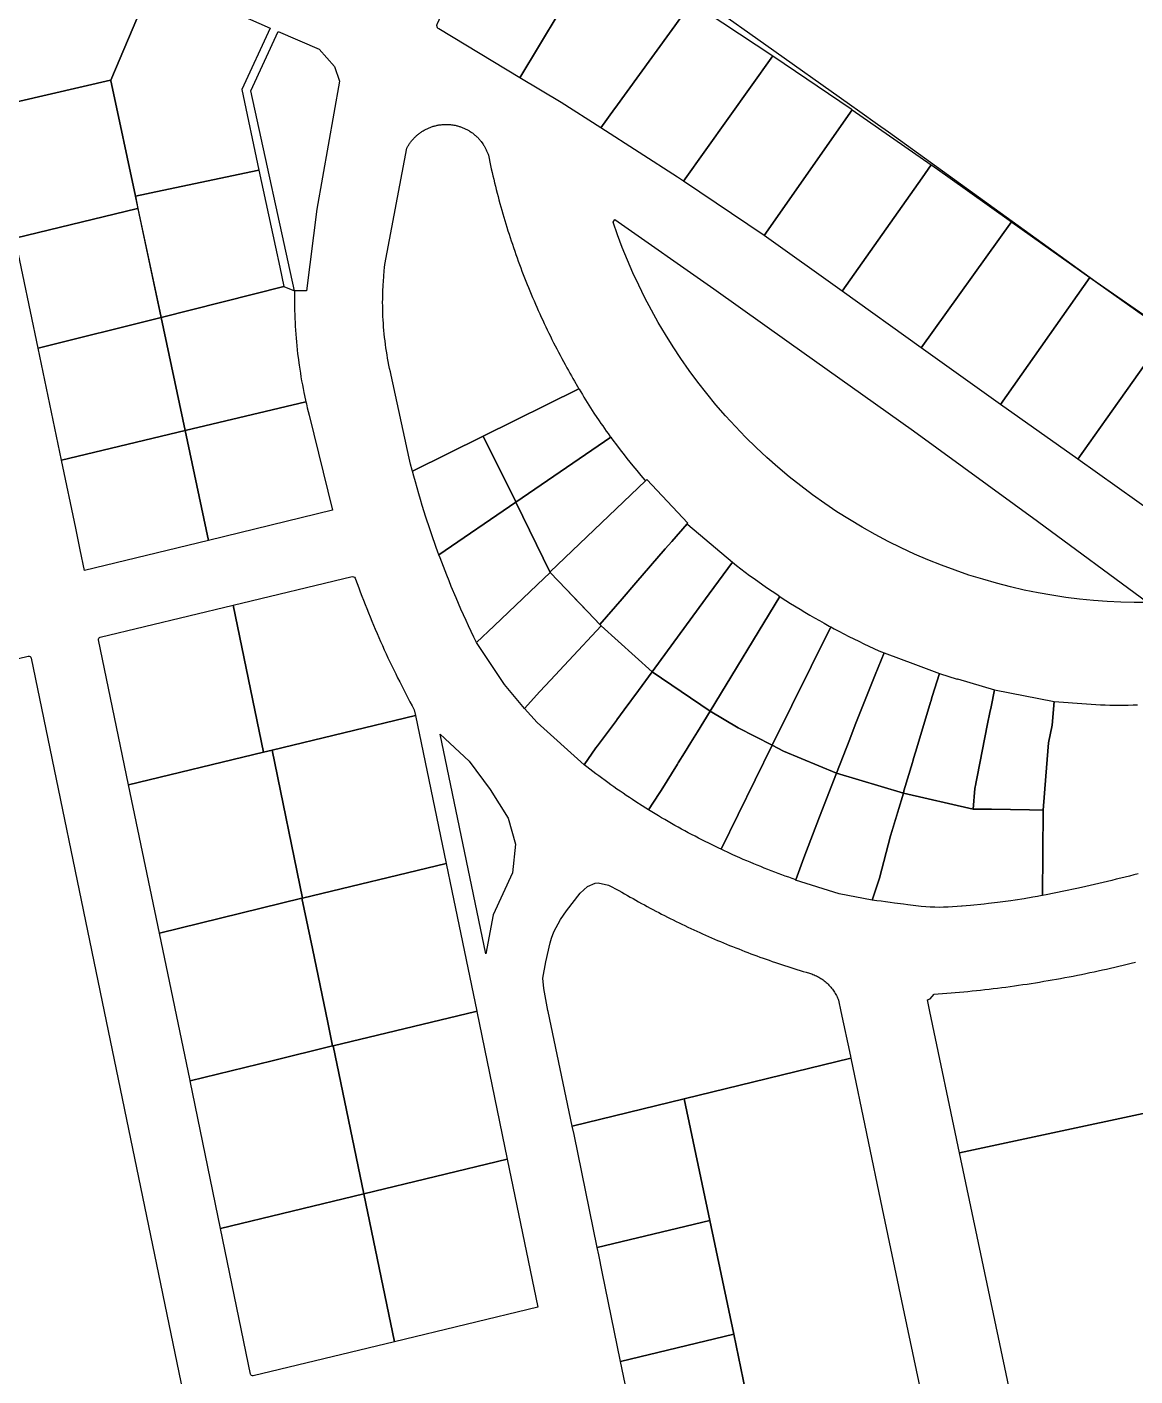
# Model space of a CAD drawing. Header units: metres. Extents: x 3 to 1005126, y 39 to 4383651.
# Drawn here: x 493376.8 to 493568.1, y 4357232.5 to 4357465.3 of the extents above; entities that cross this region are included whole.
import ezdxf

# ---------------------------------------------------------------- set-up
doc = ezdxf.new("R2010")
doc.units = ezdxf.units.M
doc.header["$MEASUREMENT"] = 0
doc.layers.add('TM_Llucmajor', color=7, linetype='Continuous')

msp = doc.modelspace()

# ---------------------------------------------------------------- linework, layer by layer
at = {"layer": 'TM_Llucmajor', "linetype": 'Continuous', "flags": 128}
for points in [[(493729.61, 4357645.42), (493746.28, 4357398.2), (493746.29, 4357398.07), (493753.15, 4357288.52), (493638.93, 4357367.57), (493638.48, 4357367.88), (493625.87, 4357376.6), (493625.47, 4357376.88), (493561.35, 4357421.26), (493525.48, 4357447.17), (493523.63, 4357448.49), (493520.56, 4357450.67), (493518.77, 4357451.94), (493504.33, 4357462.18), (493485.79, 4357475.32)], [(493398.79, 4357473.94), (493391.22, 4357456.15), (493391.21, 4357456.14), (493370.03, 4357451.22), (493363.15, 4357484.11)], [(493354.28, 4357217.98), (493341.65, 4357278.86), (493343.45, 4357279.26), (493350.24, 4357280.76), (493349.51, 4357284.06), (493342.72, 4357282.57), (493340.96, 4357282.18), (493338.22, 4357295.4), (493338.22, 4357295.4), (493328.01, 4357344.58), (493328, 4357344.72), (493328.06, 4357344.89), (493328.18, 4357345), (493328.3, 4357345.05), (493376.97, 4357356.7), (493377.16, 4357356.71), (493377.3, 4357356.65), (493377.41, 4357356.54), (493377.46, 4357356.39), (493390.09, 4357295.4), (493403.68, 4357229.74)], [(493568.59, 4357319.16), (493567.84, 4357318.97), (493567.09, 4357318.77), (493565.59, 4357318.39), (493564.84, 4357318.21), (493564.09, 4357318.02), (493563.33, 4357317.83), (493561.83, 4357317.47), (493561.07, 4357317.29), (493560.32, 4357317.12), (493558.8, 4357316.78), (493558.05, 4357316.62), (493555.77, 4357316.14), (493552.73, 4357315.54), (493552.07, 4357315.42), (493552.07, 4357315.42), (493552.22, 4357330.15), (493552.69, 4357336.02), (493553.15, 4357341.77), (493553.77, 4357344.81), (493554.12, 4357348.88), (493554.92, 4357348.82), (493555.71, 4357348.77), (493556.51, 4357348.71), (493557.3, 4357348.66), (493558.1, 4357348.6), (493558.89, 4357348.54), (493559.69, 4357348.49), (493560.49, 4357348.43), (493561.29, 4357348.38), (493562.09, 4357348.34), (493562.9, 4357348.3), (493563.7, 4357348.27), (493564.51, 4357348.25), (493565.31, 4357348.24), (493566.11, 4357348.24), (493566.91, 4357348.26), (493567.72, 4357348.29), (493568.52, 4357348.32)], [(493586.38, 4357281.41), (493537.76, 4357271), (493532.64, 4357295.4), (493532.64, 4357295.4), (493532.22, 4357297.39), (493532.71, 4357297.58), (493533.38, 4357298.4), (493534.11, 4357298.45), (493534.84, 4357298.5), (493535.57, 4357298.56), (493536.3, 4357298.61), (493537.03, 4357298.67), (493537.76, 4357298.74), (493538.49, 4357298.8), (493539.22, 4357298.87), (493539.95, 4357298.95), (493540.68, 4357299.02), (493541.41, 4357299.1), (493542.14, 4357299.18), (493542.87, 4357299.26), (493543.6, 4357299.35), (493544.33, 4357299.44), (493545.06, 4357299.53), (493545.79, 4357299.62), (493546.52, 4357299.72), (493547.24, 4357299.82), (493547.97, 4357299.92), (493548.7, 4357300.03), (493549.43, 4357300.13), (493550.15, 4357300.25), (493550.88, 4357300.36), (493551.6, 4357300.48), (493552.33, 4357300.6), (493553.05, 4357300.72), (493553.78, 4357300.84), (493554.5, 4357300.97), (493555.23, 4357301.1), (493555.95, 4357301.24), (493556.67, 4357301.37), (493557.39, 4357301.51), (493558.11, 4357301.65), (493558.83, 4357301.8), (493559.55, 4357301.95), (493560.27, 4357302.1), (493560.99, 4357302.25), (493561.71, 4357302.4), (493562.43, 4357302.56), (493563.15, 4357302.72), (493563.86, 4357302.89), (493564.58, 4357303.05), (493565.29, 4357303.22), (493566.01, 4357303.4), (493566.72, 4357303.57), (493567.43, 4357303.75), (493568.15, 4357303.93)]]:
    msp.add_lwpolyline(points, dxfattribs=at)
for points in [[(493461.88, 4357456.54), (493447.86, 4357464.97), (493447.76, 4357465.05), (493447.67, 4357465.16), (493447.64, 4357465.22), (493447.61, 4357465.29), (493447.58, 4357465.35), (493447.57, 4357465.42), (493447.55, 4357465.49), (493447.55, 4357465.56), (493447.55, 4357465.63), (493447.57, 4357465.76), (493447.62, 4357465.88), (493458.37, 4357489.37), (493469.5, 4357482.7), (493472.49, 4357480.9), (493475.46, 4357479.12), (493461.88, 4357456.54)], [(493475.82, 4357447.87), (493469.01, 4357452.25), (493461.88, 4357456.54), (493475.46, 4357479.12), (493480.1, 4357476.34), (493482.87, 4357474.68), (493489.49, 4357470.71), (493491.51, 4357469.5), (493488.61, 4357465.51), (493484.66, 4357460.04), (493478.27, 4357451.25), (493478.22, 4357451.18), (493475.82, 4357447.87)], [(493398.79, 4357473.94), (493418.78, 4357465.1), (493413.85, 4357454.49), (493416.82, 4357440.62), (493400.1, 4357437.07), (493395.48, 4357436.09), (493394.04, 4357442.86), (493392.73, 4357449.03), (493391.25, 4357455.99), (493391.22, 4357456.15), (493398.79, 4357473.94)], [(493490.1, 4357438.67), (493489.07, 4357439.36), (493475.82, 4357447.87), (493478.22, 4357451.18), (493478.27, 4357451.25), (493484.66, 4357460.04), (493488.61, 4357465.51), (493491.51, 4357469.5), (493496.88, 4357466), (493505.54, 4357460.35), (493490.1, 4357438.67)], [(493422.97, 4357419.74), (493415.43, 4357454.31), (493420.16, 4357464.51), (493427.23, 4357461.47), (493429.85, 4357458.5), (493430.74, 4357455.93), (493426.79, 4357433.84), (493425, 4357419.74), (493422.97, 4357419.74)], [(493504.05, 4357429.33), (493490.1, 4357438.67), (493505.54, 4357460.35), (493519.05, 4357451.15), (493519.25, 4357451.01), (493504.05, 4357429.33)], [(493395.48, 4357436.09), (493395.93, 4357433.99), (493395.86, 4357433.97), (493374.71, 4357428.86), (493374.31, 4357430.77), (493373.37, 4357435.26), (493370.05, 4357451.12), (493370.03, 4357451.22), (493391.21, 4357456.14), (493391.22, 4357456.15), (493391.25, 4357455.99), (493392.73, 4357449.03), (493394.04, 4357442.86), (493395.48, 4357436.09)], [(493517.52, 4357419.69), (493504.05, 4357429.33), (493519.25, 4357451.01), (493532.89, 4357441.54), (493531.31, 4357439.29), (493517.52, 4357419.69)], [(493443.32, 4357388.62), (493443.26, 4357388.84), (493442.99, 4357389.86), (493442.73, 4357390.89), (493439.64, 4357405.19), (493439.51, 4357405.78), (493439.38, 4357406.36), (493439.26, 4357406.95), (493439.14, 4357407.55), (493439.03, 4357408.14), (493438.93, 4357408.73), (493438.83, 4357409.33), (493438.74, 4357409.93), (493438.66, 4357410.52), (493438.58, 4357411.12), (493438.51, 4357411.72), (493438.45, 4357412.33), (493438.39, 4357412.93), (493438.34, 4357413.53), (493438.3, 4357414.14), (493438.26, 4357414.74), (493438.23, 4357415.34), (493438.21, 4357415.95), (493438.19, 4357416.55), (493438.18, 4357417.16), (493438.17, 4357417.76), (493438.18, 4357418.37), (493438.19, 4357418.97), (493438.2, 4357419.58), (493438.26, 4357420.78), (493438.29, 4357421.39), (493438.44, 4357423.19), (493438.5, 4357423.79), (493438.56, 4357424.31), (493442.34, 4357444.39), (493442.4, 4357444.51), (493442.47, 4357444.62), (493442.54, 4357444.74), (493442.61, 4357444.85), (493442.68, 4357444.97), (493442.75, 4357445.08), (493442.83, 4357445.2), (493442.91, 4357445.31), (493442.99, 4357445.42), (493443.07, 4357445.53), (493443.16, 4357445.64), (493443.25, 4357445.74), (493443.34, 4357445.85), (493443.43, 4357445.96), (493443.53, 4357446.06), (493443.62, 4357446.16), (493443.72, 4357446.26), (493443.82, 4357446.36), (493443.93, 4357446.46), (493444.03, 4357446.55), (493444.14, 4357446.65), (493444.25, 4357446.74), (493444.36, 4357446.83), (493444.48, 4357446.92), (493444.59, 4357447), (493444.71, 4357447.09), (493444.83, 4357447.17), (493444.95, 4357447.25), (493445.07, 4357447.33), (493445.19, 4357447.4), (493445.32, 4357447.48), (493445.44, 4357447.55), (493445.57, 4357447.61), (493445.7, 4357447.68), (493445.83, 4357447.74), (493445.96, 4357447.8), (493446.09, 4357447.86), (493446.22, 4357447.92), (493446.36, 4357447.97), (493446.49, 4357448.02), (493446.63, 4357448.07), (493446.76, 4357448.12), (493446.9, 4357448.16), (493447.04, 4357448.2), (493447.17, 4357448.24), (493447.31, 4357448.27), (493447.45, 4357448.3), (493447.59, 4357448.33), (493447.73, 4357448.36), (493447.87, 4357448.39), (493448, 4357448.41), (493448.14, 4357448.43), (493448.28, 4357448.44), (493448.42, 4357448.46), (493448.56, 4357448.47), (493448.69, 4357448.48), (493448.83, 4357448.48), (493448.97, 4357448.49), (493449.1, 4357448.49), (493449.24, 4357448.49), (493449.37, 4357448.49), (493449.51, 4357448.48), (493449.64, 4357448.47), (493449.77, 4357448.46), (493449.91, 4357448.45), (493450.04, 4357448.44), (493450.17, 4357448.42), (493450.31, 4357448.4), (493450.44, 4357448.38), (493450.57, 4357448.35), (493450.71, 4357448.33), (493450.84, 4357448.3), (493450.98, 4357448.26), (493451.11, 4357448.23), (493451.24, 4357448.19), (493451.38, 4357448.15), (493451.51, 4357448.11), (493451.64, 4357448.07), (493451.78, 4357448.02), (493451.91, 4357447.97), (493452.04, 4357447.92), (493452.17, 4357447.86), (493452.3, 4357447.8), (493452.43, 4357447.74), (493452.56, 4357447.68), (493452.68, 4357447.62), (493452.81, 4357447.55), (493452.94, 4357447.48), (493453.06, 4357447.41), (493453.18, 4357447.33), (493453.31, 4357447.25), (493453.43, 4357447.17), (493453.54, 4357447.09), (493453.66, 4357447.01), (493453.78, 4357446.92), (493453.89, 4357446.83), (493454, 4357446.74), (493454.11, 4357446.65), (493454.22, 4357446.55), (493454.33, 4357446.46), (493454.44, 4357446.36), (493454.54, 4357446.26), (493454.64, 4357446.16), (493454.74, 4357446.05), (493454.84, 4357445.95), (493454.93, 4357445.84), (493455.02, 4357445.73), (493455.11, 4357445.62), (493455.2, 4357445.51), (493455.29, 4357445.39), (493455.37, 4357445.28), (493455.45, 4357445.16), (493455.53, 4357445.05), (493455.61, 4357444.93), (493455.68, 4357444.81), (493455.75, 4357444.69), (493455.82, 4357444.57), (493455.89, 4357444.45), (493455.95, 4357444.32), (493456.01, 4357444.2), (493456.07, 4357444.08), (493456.13, 4357443.95), (493456.18, 4357443.83), (493456.24, 4357443.7), (493456.29, 4357443.58), (493456.33, 4357443.45), (493456.38, 4357443.33), (493456.42, 4357443.2), (493456.54, 4357442.6), (493456.67, 4357442), (493456.8, 4357441.4), (493456.93, 4357440.8), (493457.07, 4357440.21), (493457.21, 4357439.61), (493457.35, 4357439.01), (493457.49, 4357438.42), (493457.64, 4357437.82), (493457.79, 4357437.23), (493457.94, 4357436.63), (493458.09, 4357436.04), (493458.25, 4357435.45), (493458.41, 4357434.85), (493458.58, 4357434.26), (493458.74, 4357433.67), (493458.91, 4357433.08), (493459.09, 4357432.49), (493459.26, 4357431.9), (493459.44, 4357431.32), (493459.62, 4357430.73), (493459.8, 4357430.14), (493459.99, 4357429.56), (493460.18, 4357428.97), (493460.37, 4357428.39), (493460.57, 4357427.8), (493460.77, 4357427.22), (493460.97, 4357426.64), (493461.17, 4357426.06), (493461.38, 4357425.48), (493461.58, 4357424.9), (493461.8, 4357424.33), (493462.01, 4357423.75), (493462.23, 4357423.17), (493462.45, 4357422.6), (493462.67, 4357422.03), (493462.9, 4357421.46), (493463.13, 4357420.88), (493463.36, 4357420.32), (493463.59, 4357419.75), (493463.83, 4357419.18), (493464.07, 4357418.61), (493464.31, 4357418.05), (493464.55, 4357417.48), (493464.8, 4357416.92), (493465.05, 4357416.36), (493465.3, 4357415.8), (493465.56, 4357415.24), (493465.81, 4357414.68), (493466.07, 4357414.13), (493466.34, 4357413.57), (493466.6, 4357413.02), (493466.87, 4357412.47), (493467.14, 4357411.92), (493467.41, 4357411.37), (493467.69, 4357410.82), (493467.97, 4357410.28), (493468.25, 4357409.73), (493468.53, 4357409.19), (493468.82, 4357408.65), (493469.11, 4357408.11), (493469.4, 4357407.57), (493469.69, 4357407.03), (493469.99, 4357406.5), (493470.25, 4357406.03), (493470.5, 4357405.56), (493470.76, 4357405.1), (493471.03, 4357404.63), (493471.29, 4357404.16), (493471.83, 4357403.24), (493472.05, 4357402.86), (493455.5, 4357394.66), (493443.32, 4357388.62)], [(493399.93, 4357415.19), (493395.48, 4357436.09), (493400.1, 4357437.07), (493416.82, 4357440.62), (493419.68, 4357427.3), (493420.41, 4357423.87), (493421.13, 4357420.49), (493399.93, 4357415.19)], [(493531.14, 4357409.91), (493517.52, 4357419.69), (493531.31, 4357439.29), (493532.89, 4357441.54), (493533.01, 4357441.46), (493535.73, 4357439.52), (493546.72, 4357431.68), (493531.14, 4357409.91)], [(493395.93, 4357433.99), (493399.93, 4357415.19), (493378.69, 4357409.85), (493374.71, 4357428.86), (493395.86, 4357433.97), (493395.93, 4357433.99)], [(493478.26, 4357432.08), (493495.34, 4357420.14), (493508.38, 4357410.87), (493529.83, 4357395.61), (493551.22, 4357380), (493570.26, 4357365.95), (493567.94, 4357365.96), (493565.6, 4357366.02), (493563.25, 4357366.14), (493560.88, 4357366.32), (493558.51, 4357366.56), (493556.12, 4357366.86), (493553.73, 4357367.22), (493551.34, 4357367.64), (493548.94, 4357368.13), (493546.55, 4357368.68), (493544.15, 4357369.3), (493541.77, 4357369.98), (493539.39, 4357370.72), (493537.02, 4357371.53), (493534.66, 4357372.4), (493532.32, 4357373.34), (493530, 4357374.34), (493527.7, 4357375.41), (493525.43, 4357376.53), (493523.18, 4357377.72), (493520.96, 4357378.97), (493518.77, 4357380.28), (493516.61, 4357381.65), (493514.49, 4357383.08), (493512.41, 4357384.56), (493510.37, 4357386.09), (493508.37, 4357387.68), (493506.41, 4357389.32), (493504.5, 4357391.01), (493502.64, 4357392.75), (493500.83, 4357394.53), (493499.08, 4357396.35), (493497.37, 4357398.22), (493495.72, 4357400.12), (493494.12, 4357402.06), (493492.58, 4357404.03), (493491.1, 4357406.04), (493489.68, 4357408.07), (493488.31, 4357410.13), (493487, 4357412.21), (493485.76, 4357414.32), (493484.57, 4357416.44), (493483.45, 4357418.58), (493482.38, 4357420.74), (493481.38, 4357422.9), (493480.44, 4357425.08), (493479.55, 4357427.26), (493478.73, 4357429.45), (493477.96, 4357431.64), (493478.26, 4357432.08)], [(493544.87, 4357400.16), (493531.14, 4357409.91), (493546.72, 4357431.68), (493546.81, 4357431.62), (493560.28, 4357422.09), (493544.87, 4357400.16)], [(493558.17, 4357390.7), (493544.87, 4357400.16), (493560.28, 4357422.09), (493573.7, 4357412.59), (493568.83, 4357405.72), (493563.08, 4357397.62), (493558.17, 4357390.7)], [(493404.08, 4357395.64), (493399.93, 4357415.19), (493421.13, 4357420.49), (493422.97, 4357419.74), (493422.96, 4357419.06), (493422.96, 4357417.04), (493422.97, 4357416.36), (493422.99, 4357415.68), (493423.01, 4357415.01), (493423.04, 4357414.33), (493423.08, 4357413.65), (493423.12, 4357412.98), (493423.22, 4357411.62), (493423.28, 4357410.95), (493423.34, 4357410.27), (493423.41, 4357409.6), (493423.49, 4357408.92), (493423.57, 4357408.25), (493423.75, 4357406.91), (493423.85, 4357406.23), (493423.96, 4357405.56), (493424.07, 4357404.9), (493424.18, 4357404.23), (493424.31, 4357403.56), (493424.43, 4357402.9), (493424.57, 4357402.23), (493424.85, 4357400.91), (493424.92, 4357400.62), (493404.08, 4357395.64)], [(493382.73, 4357390.53), (493378.69, 4357409.85), (493399.93, 4357415.19), (493404.08, 4357395.64), (493382.73, 4357390.53)], [(493571.78, 4357381.04), (493558.17, 4357390.7), (493563.08, 4357397.62), (493568.83, 4357405.72), (493573.7, 4357412.59), (493577, 4357410.23), (493587.16, 4357402.99), (493579.34, 4357391.82), (493575.48, 4357386.32), (493571.78, 4357381.04)], [(493461.19, 4357383.29), (493461.11, 4357383.44), (493455.5, 4357394.66), (493472.05, 4357402.86), (493472.1, 4357402.78), (493472.38, 4357402.31), (493472.65, 4357401.86), (493472.93, 4357401.4), (493473.22, 4357400.94), (493473.5, 4357400.48), (493474.37, 4357399.13), (493474.66, 4357398.68), (493475.56, 4357397.33), (493475.86, 4357396.89), (493476.17, 4357396.44), (493476.79, 4357395.56), (493477.1, 4357395.12), (493477.41, 4357394.69), (493477.55, 4357394.5), (493461.19, 4357383.29)], [(493408.11, 4357376.7), (493404.08, 4357395.64), (493424.92, 4357400.62), (493425, 4357400.25), (493425.16, 4357399.59), (493425.32, 4357398.94), (493425.49, 4357398.28), (493429.49, 4357381.9), (493408.11, 4357376.7)], [(493385.19, 4357378.78), (493382.73, 4357390.53), (493404.08, 4357395.64), (493408.11, 4357376.7), (493386.72, 4357371.49), (493385.97, 4357375.09), (493385.19, 4357378.78)], [(493447.9, 4357374.18), (493447.72, 4357374.67), (493447.36, 4357375.67), (493446.66, 4357377.67), (493446.31, 4357378.68), (493445.65, 4357380.7), (493445.01, 4357382.72), (493444.7, 4357383.74), (493444.4, 4357384.75), (493443.82, 4357386.79), (493443.54, 4357387.81), (493443.32, 4357388.62), (493455.5, 4357394.66), (493461.11, 4357383.44), (493461.19, 4357383.29), (493447.9, 4357374.18)], [(493467.17, 4357371.22), (493467.12, 4357371.18), (493461.19, 4357383.29), (493477.55, 4357394.5), (493477.73, 4357394.25), (493478.69, 4357392.96), (493479.35, 4357392.1), (493479.68, 4357391.67), (493480.34, 4357390.83), (493481.36, 4357389.57), (493481.7, 4357389.16), (493482.04, 4357388.74), (493482.74, 4357387.92), (493483.09, 4357387.52), (493483.44, 4357387.11), (493483.55, 4357386.99), (493467.11, 4357371.28), (493467.17, 4357371.22)], [(493483.55, 4357386.99), (493483.77, 4357387.21), (493490.84, 4357379.69), (493490.73, 4357379.56), (493488.1, 4357376.53), (493486.97, 4357375.24), (493481.88, 4357369.38), (493479.5, 4357366.63), (493475.64, 4357362.2), (493473.57, 4357364.38), (493471.89, 4357366.15), (493469.86, 4357368.28), (493467.12, 4357371.18), (493467.17, 4357371.22), (493467.11, 4357371.28), (493483.55, 4357386.99)], [(493454.38, 4357359.06), (493453.92, 4357360.01), (493453.46, 4357360.97), (493453.01, 4357361.93), (493452.57, 4357362.89), (493451.69, 4357364.83), (493450.85, 4357366.77), (493450.03, 4357368.73), (493449.63, 4357369.71), (493449.23, 4357370.7), (493448.09, 4357373.67), (493447.9, 4357374.18), (493461.19, 4357383.29), (493467.12, 4357371.18), (493464.84, 4357369.01), (493457.4, 4357361.93), (493454.38, 4357359.06)], [(493490.85, 4357379.44), (493498.56, 4357372.92), (493494.57, 4357367.49), (493487.34, 4357357.61), (493484.7, 4357354.02), (493475.88, 4357361.94), (493475.73, 4357362.1), (493475.64, 4357362.2), (493479.5, 4357366.63), (493481.88, 4357369.38), (493486.97, 4357375.24), (493488.1, 4357376.53), (493490.73, 4357379.56), (493490.85, 4357379.44)], [(493494.71, 4357347.2), (493484.7, 4357354.02), (493487.34, 4357357.61), (493494.57, 4357367.49), (493498.56, 4357372.92), (493499.29, 4357372.35), (493500.03, 4357371.78), (493500.78, 4357371.21), (493501.53, 4357370.65), (493502.29, 4357370.1), (493503.83, 4357369), (493504.61, 4357368.46), (493505.4, 4357367.92), (493506.2, 4357367.39), (493506.74, 4357367.03), (493494.71, 4357347.2)], [(493462.67, 4357347.69), (493459.22, 4357351.83), (493454.38, 4357359.06), (493457.4, 4357361.93), (493464.84, 4357369.01), (493467.12, 4357371.18), (493469.86, 4357368.28), (493473.57, 4357364.38), (493475.73, 4357362.1), (493475.88, 4357361.94), (493470.32, 4357355.99), (493467.14, 4357352.59), (493465.31, 4357350.63), (493462.67, 4357347.69)], [(493417.61, 4357340.14), (493412.36, 4357365.5), (493432.91, 4357370.45), (493433.15, 4357370.43), (493433.32, 4357370.34), (493433.45, 4357370.17), (493433.51, 4357369.98), (493433.77, 4357369.26), (493434.04, 4357368.53), (493434.31, 4357367.81), (493434.58, 4357367.09), (493434.86, 4357366.37), (493435.14, 4357365.65), (493435.42, 4357364.93), (493435.71, 4357364.21), (493436, 4357363.5), (493436.29, 4357362.78), (493436.59, 4357362.07), (493436.89, 4357361.36), (493437.2, 4357360.65), (493437.5, 4357359.94), (493437.81, 4357359.24), (493438.13, 4357358.53), (493438.45, 4357357.83), (493438.77, 4357357.13), (493439.09, 4357356.42), (493439.42, 4357355.73), (493439.75, 4357355.03), (493440.09, 4357354.33), (493440.42, 4357353.64), (493440.76, 4357352.95), (493441.11, 4357352.26), (493441.46, 4357351.57), (493441.81, 4357350.88), (493442.16, 4357350.19), (493442.52, 4357349.51), (493442.88, 4357348.83), (493443.24, 4357348.15), (493443.61, 4357347.47), (493443.82, 4357346.47), (493419.08, 4357340.5), (493417.61, 4357340.14)], [(493505.45, 4357341.34), (493499.58, 4357344.35), (493494.71, 4357347.2), (493506.74, 4357367.03), (493506.99, 4357366.86), (493507.8, 4357366.34), (493508.61, 4357365.83), (493510.25, 4357364.81), (493511.07, 4357364.32), (493511.9, 4357363.82), (493512.73, 4357363.34), (493513.57, 4357362.86), (493514.41, 4357362.39), (493515.26, 4357361.92), (493515.53, 4357361.78), (493505.45, 4357341.34)], [(493394.31, 4357334.51), (493389.13, 4357359.51), (493389.13, 4357359.67), (493389.18, 4357359.82), (493389.28, 4357359.92), (493389.43, 4357359.98), (493412.36, 4357365.5), (493417.61, 4357340.14), (493394.31, 4357334.51)], [(493472.95, 4357337.98), (493464.86, 4357345.27), (493462.67, 4357347.69), (493465.31, 4357350.63), (493467.14, 4357352.59), (493470.32, 4357355.99), (493475.88, 4357361.94), (493484.7, 4357354.02), (493482.34, 4357350.8), (493479.88, 4357347.44), (493478.62, 4357345.73), (493478.56, 4357345.64), (493475.25, 4357341.25), (493475, 4357340.92), (493472.95, 4357337.98)], [(493516.52, 4357336.54), (493507.39, 4357340.34), (493505.45, 4357341.34), (493515.53, 4357361.78), (493516.11, 4357361.46), (493516.96, 4357361.01), (493517.82, 4357360.57), (493518.67, 4357360.13), (493519.53, 4357359.7), (493520.4, 4357359.28), (493521.26, 4357358.86), (493522.13, 4357358.46), (493522.99, 4357358.06), (493523.86, 4357357.66), (493524.73, 4357357.28), (493523.23, 4357353.52), (493519.78, 4357344.85), (493518.81, 4357342.42), (493516.52, 4357336.54)], [(493528.07, 4357333.08), (493516.52, 4357336.54), (493518.81, 4357342.42), (493519.78, 4357344.85), (493523.23, 4357353.52), (493524.73, 4357357.28), (493530.16, 4357355.29), (493534.29, 4357353.7), (493533.07, 4357349.78), (493532.8, 4357348.87), (493532.78, 4357348.8), (493530.4, 4357340.87), (493529.9, 4357339.23), (493529.72, 4357338.62), (493529.64, 4357338.36), (493528.17, 4357333.46), (493528.07, 4357333.08)], [(493484.09, 4357330.2), (493483.6, 4357330.49), (493482.98, 4357330.9), (493481.88, 4357331.6), (493481.33, 4357331.96), (493480.79, 4357332.32), (493480.24, 4357332.68), (493479.7, 4357333.05), (493479.17, 4357333.41), (493478.63, 4357333.78), (493478.1, 4357334.15), (493477.57, 4357334.53), (493477.05, 4357334.9), (493475.49, 4357336.04), (493474.97, 4357336.43), (493474.46, 4357336.81), (493473.96, 4357337.2), (493473.45, 4357337.59), (493472.95, 4357337.98), (493475, 4357340.92), (493475.25, 4357341.25), (493478.56, 4357345.64), (493478.62, 4357345.73), (493479.88, 4357347.44), (493482.34, 4357350.8), (493484.7, 4357354.02), (493494.71, 4357347.2), (493492.53, 4357343.68), (493491.37, 4357341.81), (493490.26, 4357340.01), (493489.22, 4357338.33), (493489.05, 4357338.06), (493486.26, 4357333.56), (493485.92, 4357333.01), (493484.09, 4357330.2)], [(493540.1, 4357330.3), (493528.07, 4357333.08), (493528.17, 4357333.46), (493529.64, 4357338.36), (493529.72, 4357338.62), (493529.9, 4357339.23), (493530.4, 4357340.87), (493532.78, 4357348.8), (493532.8, 4357348.87), (493533.07, 4357349.78), (493534.29, 4357353.7), (493537.39, 4357352.72), (493537.43, 4357352.83), (493543.83, 4357350.9), (493543.22, 4357347.98), (493543.01, 4357346.97), (493542.61, 4357345.02), (493540.83, 4357335.92), (493540.6, 4357334.74), (493540.58, 4357334.66), (493540.43, 4357333.87), (493540.1, 4357330.3)], [(493542.5, 4357330.29), (493540.1, 4357330.3), (493540.43, 4357333.87), (493540.58, 4357334.66), (493540.6, 4357334.74), (493540.83, 4357335.92), (493542.61, 4357345.02), (493543.01, 4357346.97), (493543.22, 4357347.98), (493543.83, 4357350.9), (493554.12, 4357348.88), (493553.77, 4357344.81), (493553.15, 4357341.77), (493552.69, 4357336.02), (493552.22, 4357330.15), (493549.84, 4357330.19), (493543.27, 4357330.29), (493542.5, 4357330.29)], [(493424.36, 4357314.97), (493419.08, 4357340.5), (493443.82, 4357346.47), (493449.15, 4357320.96), (493424.36, 4357314.97)], [(493496.6, 4357323.39), (493496.24, 4357323.56), (493495.64, 4357323.85), (493495.05, 4357324.13), (493494.46, 4357324.43), (493493.87, 4357324.72), (493492.69, 4357325.32), (493492.11, 4357325.63), (493491.52, 4357325.93), (493490.94, 4357326.24), (493490.36, 4357326.56), (493489.78, 4357326.87), (493489.2, 4357327.19), (493488.63, 4357327.52), (493488.05, 4357327.84), (493486.91, 4357328.5), (493486.34, 4357328.84), (493485.78, 4357329.17), (493485.21, 4357329.51), (493484.65, 4357329.85), (493484.09, 4357330.2), (493485.92, 4357333.01), (493486.26, 4357333.56), (493489.05, 4357338.06), (493489.22, 4357338.33), (493490.26, 4357340.01), (493491.37, 4357341.81), (493492.53, 4357343.68), (493494.71, 4357347.2), (493499.58, 4357344.35), (493505.45, 4357341.34), (493496.6, 4357323.39)], [(493448.1, 4357343.27), (493453.09, 4357338.58), (493456.75, 4357333.7), (493459.84, 4357328.75), (493461.08, 4357324.28), (493460.58, 4357319.32), (493457.26, 4357312.08), (493455.99, 4357305.36), (493448.1, 4357343.27)], [(493399.66, 4357308.91), (493394.31, 4357334.51), (493417.61, 4357340.14), (493419.08, 4357340.5), (493424.36, 4357314.97), (493424.21, 4357314.94), (493399.66, 4357308.91)], [(493509.49, 4357318.13), (493508.88, 4357318.34), (493508.28, 4357318.55), (493507.67, 4357318.77), (493507.07, 4357318.99), (493506.46, 4357319.22), (493505.86, 4357319.44), (493505.25, 4357319.67), (493504.65, 4357319.91), (493504.04, 4357320.15), (493503.44, 4357320.39), (493502.83, 4357320.64), (493502.23, 4357320.88), (493501.63, 4357321.14), (493501.03, 4357321.39), (493500.42, 4357321.65), (493499.82, 4357321.91), (493498.62, 4357322.45), (493498.03, 4357322.72), (493496.83, 4357323.28), (493496.6, 4357323.39), (493505.45, 4357341.34), (493507.39, 4357340.34), (493516.52, 4357336.54), (493513.61, 4357328.99), (493510.91, 4357321.89), (493509.49, 4357318.13)], [(493522.71, 4357314.62), (493516.99, 4357315.68), (493509.45, 4357318.03), (493509.49, 4357318.13), (493510.91, 4357321.89), (493513.61, 4357328.99), (493516.52, 4357336.54), (493528.07, 4357333.08), (493525.88, 4357325.71), (493523.93, 4357318.41), (493522.71, 4357314.62)], [(493540.1, 4357330.3), (493542.5, 4357330.29), (493543.27, 4357330.29), (493549.84, 4357330.19), (493552.22, 4357330.15), (493552.07, 4357315.42), (493551.97, 4357315.4), (493551.21, 4357315.25), (493550.44, 4357315.11), (493548.92, 4357314.85), (493547.38, 4357314.61), (493546.62, 4357314.5), (493544.31, 4357314.2), (493542.77, 4357314.02), (493542, 4357313.94), (493539.69, 4357313.7), (493538.91, 4357313.62), (493538.21, 4357313.56), (493538.13, 4357313.55), (493537.36, 4357313.49), (493536.58, 4357313.44), (493535.8, 4357313.4), (493535.03, 4357313.37), (493534.25, 4357313.36), (493533.48, 4357313.37), (493532.7, 4357313.4), (493531.93, 4357313.44), (493531.16, 4357313.51), (493528.85, 4357313.81), (493528.09, 4357313.91), (493526.55, 4357314.11), (493525.78, 4357314.22), (493525.01, 4357314.32), (493524.25, 4357314.42), (493523.48, 4357314.52), (493522.71, 4357314.62), (493523.93, 4357318.41), (493525.88, 4357325.71), (493526.2, 4357326.79), (493528.07, 4357333.08), (493540.1, 4357330.3)], [(493429.53, 4357289.49), (493428.72, 4357293.47), (493426.06, 4357306.26), (493424.21, 4357314.94), (493424.36, 4357314.97), (493449.15, 4357320.96), (493450.14, 4357316.21), (493454.42, 4357295.44), (493454.25, 4357295.4), (493429.64, 4357289.45), (493429.54, 4357289.43), (493429.53, 4357289.49)], [(493466.74, 4357295.4), (493466.7, 4357295.58), (493466, 4357299.36), (493465.83, 4357301.17), (493466.37, 4357303.99), (493467.1, 4357307.24), (493467.31, 4357308.03), (493467.74, 4357309.16), (493468.9, 4357311.28), (493469.9, 4357312.79), (493472.28, 4357315.84), (493473.53, 4357316.97), (493474.88, 4357317.55), (493475.4, 4357317.59), (493477.16, 4357317.17), (493478.97, 4357316.27), (493479.45, 4357315.99), (493479.94, 4357315.7), (493480.42, 4357315.42), (493480.91, 4357315.14), (493481.4, 4357314.87), (493481.88, 4357314.59), (493482.37, 4357314.32), (493482.87, 4357314.05), (493483.36, 4357313.78), (493483.85, 4357313.51), (493484.35, 4357313.25), (493484.84, 4357312.98), (493485.34, 4357312.72), (493485.83, 4357312.46), (493486.33, 4357312.2), (493486.83, 4357311.95), (493487.33, 4357311.69), (493487.84, 4357311.44), (493488.34, 4357311.19), (493488.84, 4357310.94), (493489.35, 4357310.69), (493489.85, 4357310.45), (493490.36, 4357310.21), (493490.87, 4357309.97), (493491.38, 4357309.73), (493491.89, 4357309.49), (493492.4, 4357309.26), (493492.91, 4357309.02), (493493.42, 4357308.79), (493493.94, 4357308.56), (493494.45, 4357308.34), (493494.97, 4357308.11), (493495.48, 4357307.89), (493496, 4357307.67), (493496.52, 4357307.45), (493497.04, 4357307.23), (493497.56, 4357307.02), (493498.08, 4357306.81), (493498.6, 4357306.59), (493499.12, 4357306.39), (493499.64, 4357306.18), (493500.16, 4357305.97), (493500.69, 4357305.77), (493501.21, 4357305.57), (493501.74, 4357305.37), (493502.27, 4357305.18), (493502.79, 4357304.98), (493503.32, 4357304.79), (493503.85, 4357304.6), (493504.38, 4357304.41), (493504.91, 4357304.23), (493505.44, 4357304.04), (493505.97, 4357303.86), (493506.5, 4357303.68), (493507.03, 4357303.5), (493507.57, 4357303.33), (493508.1, 4357303.15), (493508.63, 4357302.98), (493509.17, 4357302.81), (493509.7, 4357302.65), (493510.24, 4357302.48), (493510.78, 4357302.32), (493511.31, 4357302.16), (493511.85, 4357302), (493512.06, 4357301.94), (493512.26, 4357301.87), (493512.46, 4357301.79), (493512.67, 4357301.71), (493512.87, 4357301.62), (493513.07, 4357301.52), (493513.26, 4357301.42), (493513.46, 4357301.32), (493513.65, 4357301.2), (493513.84, 4357301.08), (493514.03, 4357300.96), (493514.21, 4357300.83), (493514.39, 4357300.7), (493514.57, 4357300.55), (493514.74, 4357300.41), (493514.91, 4357300.26), (493515.07, 4357300.1), (493515.23, 4357299.94), (493515.38, 4357299.78), (493515.53, 4357299.61), (493515.68, 4357299.43), (493515.82, 4357299.26), (493515.95, 4357299.08), (493516.08, 4357298.89), (493516.2, 4357298.71), (493516.31, 4357298.52), (493516.42, 4357298.33), (493516.53, 4357298.13), (493516.62, 4357297.94), (493516.71, 4357297.74), (493516.8, 4357297.54), (493516.88, 4357297.34), (493517.29, 4357295.4), (493518.92, 4357287.66), (493518.98, 4357287.36), (493490.24, 4357280.34), (493470.92, 4357275.62), (493466.74, 4357295.4)], [(493419.08, 4357286.9), (493404.95, 4357283.4), (493404.93, 4357283.49), (493399.66, 4357308.91), (493424.21, 4357314.94), (493426.06, 4357306.26), (493428.72, 4357293.47), (493429.53, 4357289.49), (493419.08, 4357286.9)], [(493434.92, 4357263.93), (493429.64, 4357289.45), (493454.25, 4357295.4), (493454.42, 4357295.44), (493454.43, 4357295.4), (493459.69, 4357269.91), (493434.92, 4357263.93)], [(493410.16, 4357257.95), (493404.95, 4357283.4), (493419.08, 4357286.9), (493429.53, 4357289.49), (493429.54, 4357289.43), (493429.64, 4357289.45), (493434.92, 4357263.93), (493410.16, 4357257.95)], [(493494.67, 4357259.31), (493490.24, 4357280.34), (493518.98, 4357287.36), (493524.44, 4357261.36), (493528.22, 4357243.27), (493533.37, 4357218.82), (493540.38, 4357185.09), (493547.14, 4357153.01), (493552.13, 4357129.19), (493523.22, 4357121.51), (493519.02, 4357141.76), (493514.97, 4357161.35), (493510.93, 4357180.95), (493506.88, 4357200.54), (493502.84, 4357220.14), (493498.79, 4357239.73), (493494.67, 4357259.31)], [(493475.21, 4357254.67), (493471.23, 4357274.14), (493470.92, 4357275.62), (493490.24, 4357280.34), (493494.67, 4357259.31), (493475.21, 4357254.67)], [(493586.38, 4357281.41), (493591.93, 4357255.58), (493604.68, 4357194.39), (493614.74, 4357144.14), (493594.22, 4357139.3), (493588.26, 4357137.9), (493567.34, 4357132.74), (493566.89, 4357133.06), (493549.95, 4357213.22), (493537.76, 4357271), (493586.38, 4357281.41)], [(493440.2, 4357238.4), (493434.92, 4357263.93), (493459.69, 4357269.91), (493464.95, 4357244.38), (493440.2, 4357238.4)], [(493415.36, 4357232.83), (493410.16, 4357257.95), (493434.92, 4357263.93), (493440.2, 4357238.4), (493415.84, 4357232.52), (493415.69, 4357232.52), (493415.54, 4357232.57), (493415.43, 4357232.66), (493415.36, 4357232.83)], [(493479.25, 4357235), (493476.07, 4357250.46), (493475.48, 4357253.37), (493475.21, 4357254.67), (493494.67, 4357259.31), (493498.79, 4357239.73), (493479.25, 4357235)], [(493483.35, 4357215.41), (493479.25, 4357235), (493498.79, 4357239.73), (493502.84, 4357220.14), (493483.35, 4357215.41)]]:
    msp.add_lwpolyline(points, close=True, dxfattribs=at)

doc.saveas('drawing.dxf')
